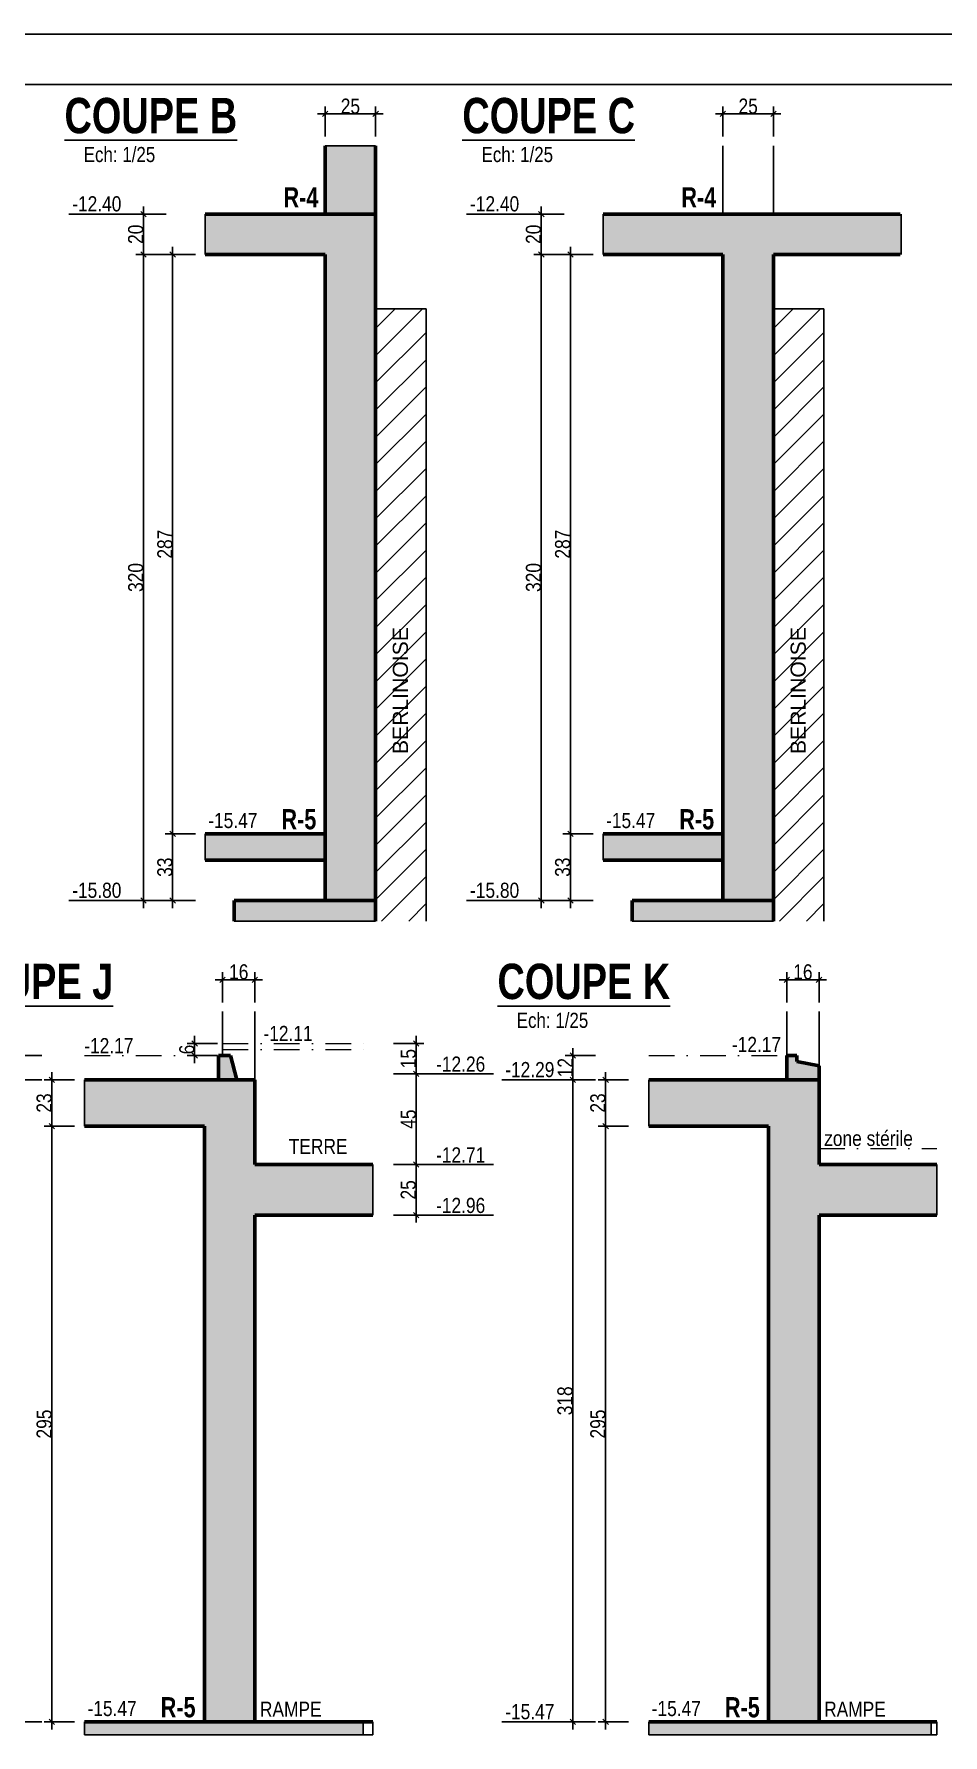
# Model space of a CAD drawing. Header units: millimetres. Extents: x 0 to 23921, y -3644 to 563.
# Drawn here: x 13523 to 14423, y -1129 to 556 of the extents above; entities that cross this region are included whole.
import ezdxf
from ezdxf.enums import TextEntityAlignment as Align

# ---------------------------------------------------------------- set-up
doc = ezdxf.new("R2010")
doc.units = ezdxf.units.MM
doc.linetypes.add('TIRETPTX2', pattern=[50.8, 25.4, -12.7, 0, -12.7])
for name, color, linetype in [('01-Cad  2', 1, 'Continuous'), ('01_cote_gen', 4, 'Continuous'), ('01_linteaux', 2, 'Continuous'), ('01_poch_BN', 9, 'Continuous'), ('01_poch_murs', 253, 'Continuous'), ('01_texte', 230, 'Continuous'), ('AA_COTES', 2, 'Continuous')]:
    doc.layers.add(name, color=color, linetype=linetype)
doc.layers.add('01_murs_coup', color=5, linetype='Continuous', lineweight=60)
doc.layers.add('01_tram_axes', color=2, linetype='TIRETPTX2', lineweight=9)
doc.styles.add('ARIAL NA', font='ARIALN.TTF')
doc.styles.add('impact', font='impact.ttf')
doc.styles.add('MATTE_TXT', font='arial.ttf')
doc.styles.add('STYLE2', font='ARIALN.TTF')
doc.dimstyles.new('JB25', dxfattribs={"dimscale": 0.1, "dimtxt": 150, "dimasz": 15, "dimexe": 0.1, "dimexo": 0.1, "dimgap": 0.09, "dimtad": 1, "dimdec": 1, "dimlfac": 0.5, "dimdsep": 46, "dimtxsty": 'STYLE2', "dimblk1": 'BOND_G', "dimblk2": 'BOND_D', "dimsah": 1, "dimcen": 1.5, "dimdle": 0.01, "dimse1": 1, "dimse2": 1, "dimclrd": 4, "dimclre": 2, "dimclrt": 6, "dimazin": 2, "dimtfac": 2.333333, "dimtdec": 1, "dimtix": 1, "dimtmove": 2, "dimatfit": 3, "dimldrblk": 'BOND_G', "dimfxl": 1, "dimtolj": 1, "dimtzin": 0, "dimarcsym": 0})

# ---------------------------------------------------------------- blocks, each defined once
blk = doc.blocks.new('BOND_G')
at = {"layer": 'AA_COTES', "color": 0}
for p, q in [((0, -5), (0, 15)), ((5, 0), (-5, 0)), ((1.8, 1.8), (-1.8, -1.8))]:
    blk.add_line(p, q, dxfattribs=at)
blk = doc.blocks.new('BOND_D')
at = {"layer": 'AA_COTES', "color": 0}
for p, q in [((5, 0), (-5, 0)), ((-1.8, -1.8), (1.8, 1.8)), ((0, 5), (0, -15))]:
    blk.add_line(p, q, dxfattribs=at)
blk = doc.blocks.new('*D2581')
at = {"layer": '01_cote_gen', "color": 4, "lineweight": -2, "transparency": 16777216}
blk.add_line((13540.4, -1114.3), (13540.4, -527.3), dxfattribs=at)
at = {"layer": 'Defpoints', "color": 0, "transparency": 16777216}
for p in [(13540.4, -525.8), (13607.4, -525.8), (13562.9, -1115.8)]:
    blk.add_point(p, dxfattribs=at)
at = {"layer": '01_cote_gen', "color": 4, "lineweight": -2, "transparency": 16777216, "xscale": 1.5, "yscale": 1.5, "zscale": 1.5}
for name, p, rotation in [('BOND_D', (13540.4, -525.8), 90), ('BOND_G', (13540.4, -1115.8), 270)]:
    blk.add_blockref(name, p, dxfattribs=dict(at, rotation=rotation))
at = {"layer": '01_cote_gen', "color": 6, "transparency": 16777216, "insert": (13532.8, -820.8), "char_height": 15, "attachment_point": 5, "rotation": 90, "style": 'STYLE2'}
blk.add_mtext('\\A1;295', dxfattribs=at)
blk = doc.blocks.new('*D2577')
at = {"layer": '01_cote_gen', "color": 4, "lineweight": -2, "transparency": 16777216}
blk.add_line((13540.4, -524.3), (13540.4, -481.3), dxfattribs=at)
at = {"layer": 'Defpoints', "color": 0, "transparency": 16777216}
for p in [(13540.4, -479.8), (13630.6, -479.8), (13630.6, -525.8)]:
    blk.add_point(p, dxfattribs=at)
at = {"layer": '01_cote_gen', "color": 4, "lineweight": -2, "transparency": 16777216, "xscale": 1.5, "yscale": 1.5, "zscale": 1.5}
for name, p, rotation in [('BOND_D', (13540.4, -479.8), 90), ('BOND_G', (13540.4, -525.8), 270)]:
    blk.add_blockref(name, p, dxfattribs=dict(at, rotation=rotation))
at = {"layer": '01_cote_gen', "color": 6, "transparency": 16777216, "insert": (13532.8, -502.8), "char_height": 15, "attachment_point": 5, "rotation": 90, "style": 'STYLE2'}
blk.add_mtext('\\A1;23', dxfattribs=at)
blk = doc.blocks.new('*D2582')
at = {"layer": '01_cote_gen', "color": 4, "lineweight": -2, "transparency": 16777216}
blk.add_line((13711, -380.7), (13740, -380.7), dxfattribs=at)
at = {"layer": 'Defpoints', "color": 0, "transparency": 16777216}
for p in [(13741.5, -380.7), (13709.5, -412.2), (13741.5, -412.2)]:
    blk.add_point(p, dxfattribs=at)
at = {"layer": '01_cote_gen', "color": 4, "lineweight": -2, "transparency": 16777216, "xscale": 1.5, "yscale": 1.5, "zscale": 1.5, "rotation": 180}
blk.add_blockref('BOND_G', (13709.5, -380.7), dxfattribs=at)
at = {"layer": '01_cote_gen', "color": 4, "lineweight": -2, "transparency": 16777216, "xscale": 1.5, "yscale": 1.5, "zscale": 1.5}
blk.add_blockref('BOND_D', (13741.5, -380.7), dxfattribs=at)
at = {"layer": '01_cote_gen', "color": 6, "transparency": 16777216, "insert": (13725.5, -373), "char_height": 15, "attachment_point": 5, "style": 'STYLE2'}
blk.add_mtext('\\A1;16', dxfattribs=at)
blk = doc.blocks.new('*D2578')
at = {"layer": '01_cote_gen', "color": 4, "lineweight": -2, "transparency": 16777216}
blk.add_line((13507.9, -1114.3), (13507.9, -481.3), dxfattribs=at)
at = {"layer": 'Defpoints', "color": 0, "transparency": 16777216}
for p in [(13507.9, -479.8), (13562.9, -479.8), (13562.9, -1115.8)]:
    blk.add_point(p, dxfattribs=at)
at = {"layer": '01_cote_gen', "color": 4, "lineweight": -2, "transparency": 16777216, "xscale": 1.5, "yscale": 1.5, "zscale": 1.5}
for name, p, rotation in [('BOND_D', (13507.9, -479.8), 90), ('BOND_G', (13507.9, -1115.8), 270)]:
    blk.add_blockref(name, p, dxfattribs=dict(at, rotation=rotation))
at = {"layer": '01_cote_gen', "color": 6, "transparency": 16777216, "insert": (13500.2, -797.8), "char_height": 15, "attachment_point": 5, "rotation": 90, "style": 'STYLE2'}
blk.add_mtext('\\A1;318', dxfattribs=at)
blk = doc.blocks.new('*D2583')
at = {"layer": '01_cote_gen', "color": 4, "lineweight": -2, "transparency": 16777216}
blk.add_line((13901.2, -565.3), (13901.2, -612.3), dxfattribs=at)
at = {"layer": 'Defpoints', "color": 0, "transparency": 16777216}
for p in [(13837.9, -563.8), (13837.9, -613.8), (13901.2, -613.8)]:
    blk.add_point(p, dxfattribs=at)
at = {"layer": '01_cote_gen', "color": 4, "lineweight": -2, "transparency": 16777216, "xscale": 1.5, "yscale": 1.5, "zscale": 1.5}
for name, p, rotation in [('BOND_G', (13901.2, -563.8), 90), ('BOND_D', (13901.2, -613.8), 270)]:
    blk.add_blockref(name, p, dxfattribs=dict(at, rotation=rotation))
at = {"layer": '01_cote_gen', "color": 6, "transparency": 16777216, "insert": (13893.5, -588.8), "char_height": 15, "attachment_point": 5, "rotation": 90, "style": 'STYLE2'}
blk.add_mtext('\\A1;25', dxfattribs=at)
blk = doc.blocks.new('*D2579')
at = {"layer": '01_cote_gen', "color": 4, "lineweight": -2, "transparency": 16777216}
blk.add_line((13507.9, -478.3), (13507.9, -457.3), dxfattribs=at)
at = {"layer": 'Defpoints', "color": 0, "transparency": 16777216}
for p in [(13507.9, -455.8), (13572.7, -455.8), (13572.7, -479.8)]:
    blk.add_point(p, dxfattribs=at)
at = {"layer": '01_cote_gen', "color": 4, "lineweight": -2, "transparency": 16777216, "xscale": 1.5, "yscale": 1.5, "zscale": 1.5}
for name, p, rotation in [('BOND_D', (13507.9, -455.8), 90), ('BOND_G', (13507.9, -479.8), 270)]:
    blk.add_blockref(name, p, dxfattribs=dict(at, rotation=rotation))
at = {"layer": '01_cote_gen', "color": 6, "transparency": 16777216, "insert": (13500.4, -467.8), "char_height": 15, "attachment_point": 5, "rotation": 90, "style": 'STYLE2'}
blk.add_mtext('\\A1;12', dxfattribs=at)
blk = doc.blocks.new('*D2580')
at = {"layer": '01_cote_gen', "color": 4, "lineweight": -2, "transparency": 16777216}
blk.add_line((13901.2, -475.3), (13901.2, -562.3), dxfattribs=at)
at = {"layer": 'Defpoints', "color": 0, "transparency": 16777216}
for p in [(13876.1, -473.8), (13878.7, -563.8), (13901.2, -563.8)]:
    blk.add_point(p, dxfattribs=at)
at = {"layer": '01_cote_gen', "color": 4, "lineweight": -2, "transparency": 16777216, "xscale": 1.5, "yscale": 1.5, "zscale": 1.5}
for name, p, rotation in [('BOND_G', (13901.2, -473.8), 90), ('BOND_D', (13901.2, -563.8), 270)]:
    blk.add_blockref(name, p, dxfattribs=dict(at, rotation=rotation))
at = {"layer": '01_cote_gen', "color": 6, "transparency": 16777216, "insert": (13893.6, -518.8), "char_height": 15, "attachment_point": 5, "rotation": 90, "style": 'STYLE2'}
blk.add_mtext('\\A1;45', dxfattribs=at)
blk = doc.blocks.new('*D2584')
at = {"layer": '01_cote_gen', "color": 4, "lineweight": -2, "transparency": 16777216}
blk.add_line((13681.8, -454.3), (13681.8, -445.3), dxfattribs=at)
at = {"layer": 'Defpoints', "color": 0, "transparency": 16777216}
for p in [(13681.8, -443.8), (13713.9, -443.8), (13705.5, -455.8)]:
    blk.add_point(p, dxfattribs=at)
at = {"layer": '01_cote_gen', "color": 4, "lineweight": -2, "transparency": 16777216, "xscale": 1.5, "yscale": 1.5, "zscale": 1.5}
for name, p, rotation in [('BOND_D', (13681.8, -443.8), 90), ('BOND_G', (13681.8, -455.8), 270)]:
    blk.add_blockref(name, p, dxfattribs=dict(at, rotation=rotation))
at = {"layer": '01_cote_gen', "color": 6, "transparency": 16777216, "insert": (13674.2, -449.8), "char_height": 15, "attachment_point": 5, "rotation": 90, "style": 'STYLE2'}
blk.add_mtext('\\A1;6', dxfattribs=at)
blk = doc.blocks.new('*D2585')
at = {"layer": '01_cote_gen', "color": 4, "lineweight": -2, "transparency": 16777216}
blk.add_line((13901.2, -445.3), (13901.2, -472.3), dxfattribs=at)
at = {"layer": 'Defpoints', "color": 0, "transparency": 16777216}
for p in [(13854.9, -443.8), (13883.6, -473.8), (13901.2, -473.8)]:
    blk.add_point(p, dxfattribs=at)
at = {"layer": '01_cote_gen', "color": 4, "lineweight": -2, "transparency": 16777216, "xscale": 1.5, "yscale": 1.5, "zscale": 1.5}
for name, p, rotation in [('BOND_G', (13901.2, -443.8), 90), ('BOND_D', (13901.2, -473.8), 270)]:
    blk.add_blockref(name, p, dxfattribs=dict(at, rotation=rotation))
at = {"layer": '01_cote_gen', "color": 6, "transparency": 16777216, "insert": (13893.5, -458.8), "char_height": 15, "attachment_point": 5, "rotation": 90, "style": 'STYLE2'}
blk.add_mtext('\\A1;15', dxfattribs=at)
blk = doc.blocks.new('*D2589')
at = {"layer": '01_cote_gen', "color": 4, "lineweight": -2, "transparency": 16777216}
blk.add_line((14088.9, -1114.3), (14088.9, -527.3), dxfattribs=at)
at = {"layer": 'Defpoints', "color": 0, "transparency": 16777216}
for p in [(14088.9, -525.8), (14111.4, -525.8), (14111.4, -1115.8)]:
    blk.add_point(p, dxfattribs=at)
at = {"layer": '01_cote_gen', "color": 4, "lineweight": -2, "transparency": 16777216, "xscale": 1.5, "yscale": 1.5, "zscale": 1.5}
for name, p, rotation in [('BOND_D', (14088.9, -525.8), 90), ('BOND_G', (14088.9, -1115.8), 270)]:
    blk.add_blockref(name, p, dxfattribs=dict(at, rotation=rotation))
at = {"layer": '01_cote_gen', "color": 6, "transparency": 16777216, "insert": (14081.3, -820.8), "char_height": 15, "attachment_point": 5, "rotation": 90, "style": 'STYLE2'}
blk.add_mtext('\\A1;295', dxfattribs=at)
blk = doc.blocks.new('*D2590')
at = {"layer": '01_cote_gen', "color": 4, "lineweight": -2, "transparency": 16777216}
blk.add_line((14088.9, -524.3), (14088.9, -481.3), dxfattribs=at)
at = {"layer": 'Defpoints', "color": 0, "transparency": 16777216}
for p in [(14088.9, -479.8), (14139.8, -479.8), (14117.3, -525.8)]:
    blk.add_point(p, dxfattribs=at)
at = {"layer": '01_cote_gen', "color": 4, "lineweight": -2, "transparency": 16777216, "xscale": 1.5, "yscale": 1.5, "zscale": 1.5}
for name, p, rotation in [('BOND_D', (14088.9, -479.8), 90), ('BOND_G', (14088.9, -525.8), 270)]:
    blk.add_blockref(name, p, dxfattribs=dict(at, rotation=rotation))
at = {"layer": '01_cote_gen', "color": 6, "transparency": 16777216, "insert": (14081.3, -502.8), "char_height": 15, "attachment_point": 5, "rotation": 90, "style": 'STYLE2'}
blk.add_mtext('\\A1;23', dxfattribs=at)
blk = doc.blocks.new('*D2592')
at = {"layer": '01_cote_gen', "color": 4, "lineweight": -2, "transparency": 16777216}
blk.add_line((14269.8, -380.7), (14298.8, -380.7), dxfattribs=at)
at = {"layer": 'Defpoints', "color": 0, "transparency": 16777216}
for p in [(14300.3, -380.7), (14268.3, -412.2), (14300.3, -412.2)]:
    blk.add_point(p, dxfattribs=at)
at = {"layer": '01_cote_gen', "color": 4, "lineweight": -2, "transparency": 16777216, "xscale": 1.5, "yscale": 1.5, "zscale": 1.5, "rotation": 180}
blk.add_blockref('BOND_G', (14268.3, -380.7), dxfattribs=at)
at = {"layer": '01_cote_gen', "color": 4, "lineweight": -2, "transparency": 16777216, "xscale": 1.5, "yscale": 1.5, "zscale": 1.5}
blk.add_blockref('BOND_D', (14300.3, -380.7), dxfattribs=at)
at = {"layer": '01_cote_gen', "color": 6, "transparency": 16777216, "insert": (14284.3, -373), "char_height": 15, "attachment_point": 5, "style": 'STYLE2'}
blk.add_mtext('\\A1;16', dxfattribs=at)
blk = doc.blocks.new('*D2591')
at = {"layer": '01_cote_gen', "color": 4, "lineweight": -2, "transparency": 16777216}
blk.add_line((14056.4, -1114.3), (14056.4, -481.3), dxfattribs=at)
at = {"layer": 'Defpoints', "color": 0, "transparency": 16777216}
for p in [(14056.4, -479.8), (14111.4, -479.8), (14111.4, -1115.8)]:
    blk.add_point(p, dxfattribs=at)
at = {"layer": '01_cote_gen', "color": 4, "lineweight": -2, "transparency": 16777216, "xscale": 1.5, "yscale": 1.5, "zscale": 1.5}
for name, p, rotation in [('BOND_D', (14056.4, -479.8), 90), ('BOND_G', (14056.4, -1115.8), 270)]:
    blk.add_blockref(name, p, dxfattribs=dict(at, rotation=rotation))
at = {"layer": '01_cote_gen', "color": 6, "transparency": 16777216, "insert": (14048.7, -797.8), "char_height": 15, "attachment_point": 5, "rotation": 90, "style": 'STYLE2'}
blk.add_mtext('\\A1;318', dxfattribs=at)
blk = doc.blocks.new('*D2593')
at = {"layer": '01_cote_gen', "color": 4, "lineweight": -2, "transparency": 16777216}
blk.add_line((14460.1, -565.3), (14460.1, -612.3), dxfattribs=at)
at = {"layer": 'Defpoints', "color": 0, "transparency": 16777216}
for p in [(14396.8, -563.8), (14396.8, -613.8), (14460.1, -613.8)]:
    blk.add_point(p, dxfattribs=at)
at = {"layer": '01_cote_gen', "color": 4, "lineweight": -2, "transparency": 16777216, "xscale": 1.5, "yscale": 1.5, "zscale": 1.5}
for name, p, rotation in [('BOND_G', (14460.1, -563.8), 90), ('BOND_D', (14460.1, -613.8), 270)]:
    blk.add_blockref(name, p, dxfattribs=dict(at, rotation=rotation))
at = {"layer": '01_cote_gen', "color": 6, "transparency": 16777216, "insert": (14452.4, -588.8), "char_height": 15, "attachment_point": 5, "rotation": 90, "style": 'STYLE2'}
blk.add_mtext('\\A1;25', dxfattribs=at)
blk = doc.blocks.new('*D2588')
at = {"layer": '01_cote_gen', "color": 4, "lineweight": -2, "transparency": 16777216}
blk.add_line((14056.4, -478.3), (14056.4, -457.3), dxfattribs=at)
at = {"layer": 'Defpoints', "color": 0, "transparency": 16777216}
for p in [(14056.4, -455.8), (14121.2, -455.8), (14121.2, -479.8)]:
    blk.add_point(p, dxfattribs=at)
at = {"layer": '01_cote_gen', "color": 4, "lineweight": -2, "transparency": 16777216, "xscale": 1.5, "yscale": 1.5, "zscale": 1.5}
for name, p, rotation in [('BOND_D', (14056.4, -455.8), 90), ('BOND_G', (14056.4, -479.8), 270)]:
    blk.add_blockref(name, p, dxfattribs=dict(at, rotation=rotation))
at = {"layer": '01_cote_gen', "color": 6, "transparency": 16777216, "insert": (14048.9, -467.8), "char_height": 15, "attachment_point": 5, "rotation": 90, "style": 'STYLE2'}
blk.add_mtext('\\A1;12', dxfattribs=at)
blk = doc.blocks.new('*D2892')
at = {"layer": '01_cote_gen', "color": 4, "lineweight": -2, "transparency": 16777216}
blk.add_line((13631.1, -300.7), (13631.1, 336.3), dxfattribs=at)
at = {"layer": 'Defpoints', "color": 0, "transparency": 16777216}
for p in [(13631.1, 337.8), (13811.1, 337.8), (13811.1, -302.2)]:
    blk.add_point(p, dxfattribs=at)
at = {"layer": '01_cote_gen', "color": 4, "lineweight": -2, "transparency": 16777216, "xscale": 1.5, "yscale": 1.5, "zscale": 1.5}
for name, p, rotation in [('BOND_D', (13631.1, 337.8), 90), ('BOND_G', (13631.1, -302.2), 270)]:
    blk.add_blockref(name, p, dxfattribs=dict(at, rotation=rotation))
at = {"layer": '01_cote_gen', "color": 6, "transparency": 16777216, "insert": (13623.5, 17.8), "char_height": 15, "attachment_point": 5, "rotation": 90, "style": 'STYLE2'}
blk.add_mtext('\\A1;320', dxfattribs=at)
blk = doc.blocks.new('*D2893')
at = {"layer": '01_cote_gen', "color": 4, "lineweight": -2, "transparency": 16777216}
blk.add_line((13660, -300.7), (13660, -237.7), dxfattribs=at)
at = {"layer": 'Defpoints', "color": 0, "transparency": 16777216}
for p in [(13660, -236.2), (13811.1, -236.2), (13811.1, -302.2)]:
    blk.add_point(p, dxfattribs=at)
at = {"layer": '01_cote_gen', "color": 4, "lineweight": -2, "transparency": 16777216, "xscale": 1.5, "yscale": 1.5, "zscale": 1.5}
for name, p, rotation in [('BOND_D', (13660, -236.2), 90), ('BOND_G', (13660, -302.2), 270)]:
    blk.add_blockref(name, p, dxfattribs=dict(at, rotation=rotation))
at = {"layer": '01_cote_gen', "color": 6, "transparency": 16777216, "insert": (13652.4, -269.2), "char_height": 15, "attachment_point": 5, "rotation": 90, "style": 'STYLE2'}
blk.add_mtext('\\A1;33', dxfattribs=at)
blk = doc.blocks.new('*D2894')
at = {"layer": '01_cote_gen', "color": 4, "lineweight": -2, "transparency": 16777216}
blk.add_line((13660, -234.7), (13660, 336.3), dxfattribs=at)
at = {"layer": 'Defpoints', "color": 0, "transparency": 16777216}
for p in [(13660, 337.8), (13727, 337.8), (13682.5, -236.2)]:
    blk.add_point(p, dxfattribs=at)
at = {"layer": '01_cote_gen', "color": 4, "lineweight": -2, "transparency": 16777216, "xscale": 1.5, "yscale": 1.5, "zscale": 1.5}
for name, p, rotation in [('BOND_D', (13660, 337.8), 90), ('BOND_G', (13660, -236.2), 270)]:
    blk.add_blockref(name, p, dxfattribs=dict(at, rotation=rotation))
at = {"layer": '01_cote_gen', "color": 6, "transparency": 16777216, "insert": (13652.4, 50.8), "char_height": 15, "attachment_point": 5, "rotation": 90, "style": 'STYLE2'}
blk.add_mtext('\\A1;287', dxfattribs=at)
blk = doc.blocks.new('*D2895')
at = {"layer": '01_cote_gen', "color": 4, "lineweight": -2, "transparency": 16777216}
blk.add_line((13631.1, 339.3), (13631.1, 376.3), dxfattribs=at)
at = {"layer": 'Defpoints', "color": 0, "transparency": 16777216}
for p in [(13631.1, 377.8), (13721.3, 377.8), (13721.3, 337.8)]:
    blk.add_point(p, dxfattribs=at)
at = {"layer": '01_cote_gen', "color": 4, "lineweight": -2, "transparency": 16777216, "xscale": 1.5, "yscale": 1.5, "zscale": 1.5}
for name, p, rotation in [('BOND_D', (13631.1, 377.8), 90), ('BOND_G', (13631.1, 337.8), 270)]:
    blk.add_blockref(name, p, dxfattribs=dict(at, rotation=rotation))
at = {"layer": '01_cote_gen', "color": 6, "transparency": 16777216, "insert": (13623.5, 357.8), "char_height": 15, "attachment_point": 5, "rotation": 90, "style": 'STYLE2'}
blk.add_mtext('\\A1;20', dxfattribs=at)
blk = doc.blocks.new('*D2896')
at = {"layer": '01_cote_gen', "color": 4, "lineweight": -2, "transparency": 16777216}
blk.add_line((13812.6, 477), (13859.6, 477), dxfattribs=at)
at = {"layer": 'Defpoints', "color": 0, "transparency": 16777216}
for p in [(13861.1, 477), (13811.1, 445.4), (13861.1, 445.4)]:
    blk.add_point(p, dxfattribs=at)
at = {"layer": '01_cote_gen', "color": 4, "lineweight": -2, "transparency": 16777216, "xscale": 1.5, "yscale": 1.5, "zscale": 1.5, "rotation": 180}
blk.add_blockref('BOND_G', (13811.1, 477), dxfattribs=at)
at = {"layer": '01_cote_gen', "color": 4, "lineweight": -2, "transparency": 16777216, "xscale": 1.5, "yscale": 1.5, "zscale": 1.5}
blk.add_blockref('BOND_D', (13861.1, 477), dxfattribs=at)
at = {"layer": '01_cote_gen', "color": 6, "transparency": 16777216, "insert": (13836.1, 484.6), "char_height": 15, "attachment_point": 5, "style": 'STYLE2'}
blk.add_mtext('\\A1;25', dxfattribs=at)
blk = doc.blocks.new('*D2897')
at = {"layer": '01_cote_gen', "color": 4, "lineweight": -2, "transparency": 16777216}
blk.add_line((14025.2, -300.7), (14025.2, 336.3), dxfattribs=at)
at = {"layer": 'Defpoints', "color": 0, "transparency": 16777216}
for p in [(14025.2, 337.8), (14205.1, 337.8), (14205.1, -302.2)]:
    blk.add_point(p, dxfattribs=at)
at = {"layer": '01_cote_gen', "color": 4, "lineweight": -2, "transparency": 16777216, "xscale": 1.5, "yscale": 1.5, "zscale": 1.5}
for name, p, rotation in [('BOND_D', (14025.2, 337.8), 90), ('BOND_G', (14025.2, -302.2), 270)]:
    blk.add_blockref(name, p, dxfattribs=dict(at, rotation=rotation))
at = {"layer": '01_cote_gen', "color": 6, "transparency": 16777216, "insert": (14017.5, 17.8), "char_height": 15, "attachment_point": 5, "rotation": 90, "style": 'STYLE2'}
blk.add_mtext('\\A1;320', dxfattribs=at)
blk = doc.blocks.new('*D2898')
at = {"layer": '01_cote_gen', "color": 4, "lineweight": -2, "transparency": 16777216}
blk.add_line((14054.1, -300.7), (14054.1, -237.7), dxfattribs=at)
at = {"layer": 'Defpoints', "color": 0, "transparency": 16777216}
for p in [(14054.1, -236.2), (14205.1, -236.2), (14205.1, -302.2)]:
    blk.add_point(p, dxfattribs=at)
at = {"layer": '01_cote_gen', "color": 4, "lineweight": -2, "transparency": 16777216, "xscale": 1.5, "yscale": 1.5, "zscale": 1.5}
for name, p, rotation in [('BOND_D', (14054.1, -236.2), 90), ('BOND_G', (14054.1, -302.2), 270)]:
    blk.add_blockref(name, p, dxfattribs=dict(at, rotation=rotation))
at = {"layer": '01_cote_gen', "color": 6, "transparency": 16777216, "insert": (14046.4, -269.2), "char_height": 15, "attachment_point": 5, "rotation": 90, "style": 'STYLE2'}
blk.add_mtext('\\A1;33', dxfattribs=at)
blk = doc.blocks.new('*D2899')
at = {"layer": '01_cote_gen', "color": 4, "lineweight": -2, "transparency": 16777216}
blk.add_line((14054.1, -234.7), (14054.1, 336.3), dxfattribs=at)
at = {"layer": 'Defpoints', "color": 0, "transparency": 16777216}
for p in [(14054.1, 337.8), (14121.1, 337.8), (14076.6, -236.2)]:
    blk.add_point(p, dxfattribs=at)
at = {"layer": '01_cote_gen', "color": 4, "lineweight": -2, "transparency": 16777216, "xscale": 1.5, "yscale": 1.5, "zscale": 1.5}
for name, p, rotation in [('BOND_D', (14054.1, 337.8), 90), ('BOND_G', (14054.1, -236.2), 270)]:
    blk.add_blockref(name, p, dxfattribs=dict(at, rotation=rotation))
at = {"layer": '01_cote_gen', "color": 6, "transparency": 16777216, "insert": (14046.4, 50.8), "char_height": 15, "attachment_point": 5, "rotation": 90, "style": 'STYLE2'}
blk.add_mtext('\\A1;287', dxfattribs=at)
blk = doc.blocks.new('*D2900')
at = {"layer": '01_cote_gen', "color": 4, "lineweight": -2, "transparency": 16777216}
blk.add_line((14025.2, 339.3), (14025.2, 376.3), dxfattribs=at)
at = {"layer": 'Defpoints', "color": 0, "transparency": 16777216}
for p in [(14025.2, 377.8), (14115.4, 377.8), (14115.4, 337.8)]:
    blk.add_point(p, dxfattribs=at)
at = {"layer": '01_cote_gen', "color": 4, "lineweight": -2, "transparency": 16777216, "xscale": 1.5, "yscale": 1.5, "zscale": 1.5}
for name, p, rotation in [('BOND_D', (14025.2, 377.8), 90), ('BOND_G', (14025.2, 337.8), 270)]:
    blk.add_blockref(name, p, dxfattribs=dict(at, rotation=rotation))
at = {"layer": '01_cote_gen', "color": 6, "transparency": 16777216, "insert": (14017.5, 357.8), "char_height": 15, "attachment_point": 5, "rotation": 90, "style": 'STYLE2'}
blk.add_mtext('\\A1;20', dxfattribs=at)
blk = doc.blocks.new('*D2901')
at = {"layer": '01_cote_gen', "color": 4, "lineweight": -2, "transparency": 16777216}
blk.add_line((14206.6, 477), (14253.6, 477), dxfattribs=at)
at = {"layer": 'Defpoints', "color": 0, "transparency": 16777216}
for p in [(14255.1, 477), (14205.1, 445.4), (14255.1, 445.4)]:
    blk.add_point(p, dxfattribs=at)
at = {"layer": '01_cote_gen', "color": 4, "lineweight": -2, "transparency": 16777216, "xscale": 1.5, "yscale": 1.5, "zscale": 1.5, "rotation": 180}
blk.add_blockref('BOND_G', (14205.1, 477), dxfattribs=at)
at = {"layer": '01_cote_gen', "color": 4, "lineweight": -2, "transparency": 16777216, "xscale": 1.5, "yscale": 1.5, "zscale": 1.5}
blk.add_blockref('BOND_D', (14255.1, 477), dxfattribs=at)
at = {"layer": '01_cote_gen', "color": 6, "transparency": 16777216, "insert": (14230.1, 484.6), "char_height": 15, "attachment_point": 5, "style": 'STYLE2'}
blk.add_mtext('\\A1;25', dxfattribs=at)

msp = doc.modelspace()

# ---------------------------------------------------------------- hatches: boundary and pattern name
at = {"layer": '01_poch_BN'}
h = msp.add_hatch(color=256, dxfattribs=at)
h.dxf.hatch_style = 1
h.paths.add_polyline_path([(13861.07, 377.85), (13692.29, 377.85), (13692.29, 337.85), (13811.07, 337.85), (13811.07, -302.16), (13861.07, -302.16)])
h.paths.add_polyline_path([(13861.07, 445.42), (13811.07, 445.42), (13811.07, 377.85), (13861.07, 377.85)])
h.paths.add_polyline_path([(13811.07, -236.16), (13692.29, -236.16), (13692.29, -262.16), (13811.07, -262.16)], flags=17)
h.paths.add_polyline_path([(13861.07, -302.16), (13721.07, -302.16), (13721.07, -322.49), (13861.07, -322.49)])
h = msp.add_hatch(color=256, dxfattribs=at)
h.dxf.hatch_style = 1
h.paths.add_polyline_path([(14255.14, 337.85), (14381.48, 337.85), (14381.48, 377.85), (14086.36, 377.85), (14086.36, 337.85), (14205.14, 337.85), (14205.14, -302.16), (14255.14, -302.16)])
h.paths.add_polyline_path([(14205.14, -236.16), (14086.36, -236.16), (14086.36, -262.16), (14205.14, -262.16)], flags=17)
h.paths.add_polyline_path([(14255.14, -302.16), (14115.14, -302.16), (14115.14, -322.49), (14255.14, -322.49)])
h = msp.add_hatch(color=256, dxfattribs=at)
h.dxf.hatch_style = 1
h.paths.add_polyline_path([(13858.22, -563.81), (13741.49, -563.81), (13741.49, -479.81), (13572.71, -479.81), (13572.71, -525.81), (13691.49, -525.81), (13691.49, -1115.81), (13741.49, -1115.81), (13741.49, -613.81), (13858.22, -613.81)])
h.paths.add_polyline_path([(13717.49, -455.81), (13705.49, -455.81), (13705.49, -479.81), (13723.49, -479.81)])
h.paths.add_polyline_path([(13848.89, -1115.81), (13741.49, -1115.81), (13572.71, -1115.81), (13572.71, -1128.81), (13848.89, -1128.81)])
h = msp.add_hatch(color=256, dxfattribs=at)
h.dxf.hatch_style = 1
h.paths.add_polyline_path([(14417.08, -563.81), (14300.35, -563.81), (14300.35, -479.81), (14131.56, -479.81), (14131.56, -525.81), (14250.35, -525.81), (14250.35, -1115.81), (14300.35, -1115.81), (14300.35, -619.81), (14300.35, -613.81), (14417.08, -613.81)])
h.paths.add_polyline_path([(14300.35, -465.81), (14278.35, -461.81), (14278.35, -455.81), (14268.35, -455.81), (14268.35, -479.81), (14300.35, -479.81)])
h.paths.add_polyline_path([(14411.32, -1115.81), (14300.35, -1115.81), (14131.56, -1115.81), (14131.56, -1128.81), (14411.32, -1128.81)])
at = {"layer": '01_poch_murs'}
h = msp.add_hatch(dxfattribs=at)
h.set_pattern_fill('ANSI31', color=256, scale=6)
h.set_pattern_definition([(45, (-9451.408, -4243.485), (-13.470384, 13.470384), [])])
h.paths.add_polyline_path([(13911.07, 283.85), (13877.07, 283.85), (13877.07, -322.52), (13911.07, -322.46)])
h.paths.add_polyline_path([(13877.07, 283.85), (13861.07, 283.85), (13861.07, -322.49), (13877.07, -322.49)])
h.paths.add_polyline_path([(13911.07, -322.46), (13877.07, -322.52), (13877.07, -322.49), (13911.07, -322.49)], flags=17)
h = msp.add_hatch(dxfattribs=at)
h.set_pattern_fill('ANSI31', color=256, scale=6)
h.set_pattern_definition([(45, (-9057.34, -4243.485), (-13.470384, 13.470384), [])])
h.paths.add_polyline_path([(14305.14, 283.85), (14271.14, 283.85), (14271.14, -322.52), (14305.14, -322.46)])
h.paths.add_polyline_path([(14271.14, 283.85), (14255.14, 283.85), (14255.14, -322.49), (14271.14, -322.49)])
h.paths.add_polyline_path([(14305.14, -322.46), (14271.14, -322.52), (14271.14, -322.49), (14305.14, -322.49)], flags=17)

# ---------------------------------------------------------------- linework, layer by layer
at = {"layer": '01-Cad  2'}
for p, q in [((21910.7, 556.15), (12820.7, 556.15)), ((21860.7, 506.15), (12870.7, 506.15))]:
    msp.add_line(p, q, dxfattribs=at)
at = {"layer": '01_cote_gen'}
for p, q in [((13721.07, -322.49), (13861.07, -322.49)), ((14115.14, -322.49), (14255.14, -322.49)), ((13572.71, -1128.81), (13858.22, -1128.81)), ((13858.22, -1115.81), (13858.22, -1128.81)), ((14131.56, -1128.81), (14417.08, -1128.81)), ((14417.08, -1115.81), (14417.08, -1128.81))]:
    msp.add_line(p, q, dxfattribs=at)
at = {"layer": '01_linteaux'}
for p, q in [((14205.14, 445.42), (14205.14, 377.85)), ((14255.14, 445.42), (14255.14, 377.85)), ((13861.07, 283.85), (13911.07, 283.85)), ((13911.07, 283.85), (13911.07, -322.49)), ((14255.14, 283.85), (14305.14, 283.85)), ((14305.14, 283.85), (14305.14, -322.49)), ((13709.49, -412.24), (13709.49, -455.81)), ((13741.49, -479.81), (13741.49, -412.24)), ((14268.35, -412.24), (14268.35, -455.81)), ((14300.35, -465.81), (14300.35, -412.24))]:
    msp.add_line(p, q, dxfattribs=at)
at = {"layer": '01_murs_coup'}
for p, q in [((13811.07, 445.42), (13811.07, 377.85)), ((13861.07, 445.42), (13861.07, -322.49)), ((13692.29, 377.85), (13861.07, 377.85)), ((14086.36, 377.85), (14380.76, 377.85)), ((13692.29, 337.85), (13811.07, 337.85)), ((13811.07, 337.85), (13811.07, -302.16)), ((14086.36, 337.85), (14205.14, 337.85)), ((14205.14, 337.85), (14205.14, -302.16)), ((14255.14, 337.85), (14255.14, -322.49)), ((14255.14, 337.85), (14380.76, 337.85)), ((13811.07, -236.16), (13692.29, -236.16)), ((14205.14, -236.16), (14086.36, -236.16)), ((13811.07, -262.16), (13692.29, -262.16)), ((14205.14, -262.16), (14086.36, -262.16)), ((13721.07, -302.16), (13721.07, -322.49)), ((13861.07, -302.16), (13721.07, -302.16)), ((14115.14, -302.16), (14115.14, -322.49)), ((14255.14, -302.16), (14115.14, -302.16)), ((13705.49, -455.81), (13717.49, -455.81)), ((13705.49, -455.81), (13705.49, -479.81)), ((13717.49, -455.81), (13723.49, -479.81)), ((14268.35, -455.81), (14268.35, -479.81)), ((14268.35, -455.81), (14278.35, -455.81)), ((14278.35, -455.81), (14278.35, -461.81)), ((14300.35, -465.81), (14278.35, -461.81)), ((14300.35, -465.81), (14300.35, -479.81)), ((13572.71, -479.81), (13741.49, -479.81)), ((13741.49, -479.81), (13741.49, -563.81)), ((14131.56, -479.81), (14300.35, -479.81)), ((14300.35, -479.81), (14300.35, -563.81)), ((13572.71, -525.81), (13691.49, -525.81)), ((13691.49, -525.81), (13691.49, -1115.81)), ((14131.56, -525.81), (14250.35, -525.81)), ((14250.35, -525.81), (14250.35, -1115.81)), ((13741.49, -563.81), (13858.22, -563.81)), ((14300.35, -563.81), (14417.08, -563.81)), ((13741.49, -613.81), (13858.22, -613.81)), ((13741.49, -613.81), (13741.49, -1115.81)), ((14300.35, -613.81), (14300.35, -619.81)), ((14300.35, -613.81), (14417.08, -613.81)), ((14300.35, -619.81), (14300.35, -1115.81)), ((13741.49, -1115.81), (13572.71, -1115.81)), ((13741.49, -1115.81), (13858.22, -1115.81)), ((14300.35, -1115.81), (14131.56, -1115.81)), ((14300.35, -1115.81), (14417.08, -1115.81))]:
    msp.add_line(p, q, dxfattribs=at)
at = {"layer": '01_poch_BN'}
for p, q in [((13861.07, 445.42), (13811.07, 445.42)), ((13692.29, 377.85), (13692.29, 337.85)), ((14086.36, 377.85), (14086.36, 337.85)), ((14381.48, 377.85), (14381.48, 337.85)), ((13692.29, -236.16), (13692.29, -262.16)), ((14086.36, -236.16), (14086.36, -262.16)), ((13721.07, -322.49), (13861.07, -322.49)), ((14115.14, -322.49), (14255.14, -322.49)), ((13572.71, -479.81), (13572.71, -525.81)), ((14131.56, -479.81), (14131.56, -525.81)), ((13858.22, -563.81), (13858.22, -613.81)), ((14417.08, -563.81), (14417.08, -613.81)), ((13572.71, -1115.81), (13572.71, -1128.81)), ((13572.71, -1128.81), (13848.89, -1128.81)), ((13848.89, -1128.81), (13848.89, -1115.81)), ((14131.56, -1115.81), (14131.56, -1128.81)), ((14131.56, -1128.81), (14411.32, -1128.81)), ((14411.32, -1128.81), (14411.32, -1115.81))]:
    msp.add_line(p, q, dxfattribs=at)
at = {"layer": '01_poch_murs'}
for p, q in [((13692.29, 377.85), (13692.29, 337.85)), ((14086.36, 377.85), (14086.36, 337.85)), ((13692.29, -236.16), (13692.29, -262.16)), ((14086.36, -236.16), (14086.36, -262.16)), ((13572.71, -479.81), (13572.71, -525.81)), ((13572.71, -1115.81), (13572.71, -1128.81)), ((14131.56, -1115.81), (14131.56, -1128.81))]:
    msp.add_line(p, q, dxfattribs=at)
at = {"layer": '01_texte'}
for p, q in [((13626.32, 377.85), (13557.12, 377.85)), ((14020.39, 377.85), (13951.18, 377.85)), ((13626.32, -302.16), (13557.12, -302.16)), ((14020.39, -302.16), (13951.18, -302.16)), ((13977.9, -473.81), (13908.69, -473.81)), ((14055.23, -479.81), (13986.02, -479.81)), ((13977.9, -563.81), (13908.69, -563.81)), ((13977.9, -613.81), (13908.69, -613.81)), ((14055.23, -1115.81), (13986.02, -1115.81))]:
    msp.add_line(p, q, dxfattribs=at)
at = {"layer": '01_tram_axes'}
for p, q in [((13709.49, -443.81), (13858.29, -443.81)), ((13709.49, -449.81), (13858.29, -449.81)), ((13572.71, -455.81), (13705.49, -455.81)), ((14131.56, -455.81), (14268.35, -455.81)), ((14300.35, -547.81), (14417.08, -547.81))]:
    msp.add_line(p, q, dxfattribs=at)

# ---------------------------------------------------------------- texts
at = {"layer": '01_texte', "style": 'impact'}
for s, p in [('%%UCOUPE B', (13638.41, 447.35)), ('%%UCOUPE C', (14032.48, 447.35)), ('%%UCOUPE J', (13518.83, -410.3)), ('%%UCOUPE K', (14067.32, -410.3))]:
    msp.add_text(s, height=35, dxfattribs=at).set_placement(p, align=Align.BOTTOM_CENTER)
at = {"layer": '01_texte', "style": 'MATTE_TXT', "width": 0.8}
for p in [(13607.37, 424.79), (14001.44, 424.79), (14036.28, -432.86)]:
    msp.add_text('Ech: 1/25', height=15, dxfattribs=at).set_placement(p, align=Align.BOTTOM_CENTER)
at = {"layer": '01_texte'}
for s, height, style, p in [('-12.40', 15, 'ARIAL NA', (13560.53, 380.46)), ('R-4', 20, 'impact', (13769.85, 384.38)), ('-12.40', 15, 'ARIAL NA', (13954.59, 380.46)), ('R-4', 20, 'impact', (14163.91, 384.38)), ('-15.47', 15, 'ARIAL NA', (13695.29, -230.43)), ('R-5', 20, 'impact', (13767.78, -231.69)), ('-15.47', 15, 'ARIAL NA', (14089.36, -230.43)), ('R-5', 20, 'impact', (14161.85, -231.69)), ('-15.80', 15, 'ARIAL NA', (13560.53, -299.54)), ('-15.80', 15, 'ARIAL NA', (13954.59, -299.54)), ('-12.11', 15, 'ARIAL NA', (13749.97, -441.39)), ('-12.17', 15, 'ARIAL NA', (14213.98, -452.31)), ('-12.17', 15, 'ARIAL NA', (13572.48, -453.48)), ('-12.26', 15, 'ARIAL NA', (13920.95, -471.73)), ('-12.29', 15, 'ARIAL NA', (13989.43, -477.19)), ('TERRE', 15, 'ARIAL NA', (13775.04, -553.3)), ('zone stérile', 15, 'ARIAL NA', (14305.36, -545.33)), ('-12.71', 15, 'ARIAL NA', (13920.95, -561.73)), ('-12.96', 15, 'ARIAL NA', (13920.95, -611.73)), ('-15.47', 15, 'ARIAL NA', (13575.7, -1110.09)), ('R-5', 20, 'impact', (13648.2, -1111.35)), ('-15.47', 15, 'ARIAL NA', (14134.56, -1110.09)), ('R-5', 20, 'impact', (14207.06, -1111.35)), ('RAMPE', 15, 'ARIAL NA', (13746.5, -1110.81)), ('-15.47', 15, 'ARIAL NA', (13989.43, -1113.2)), ('RAMPE', 15, 'ARIAL NA', (14305.36, -1110.81))]:
    msp.add_text(s, height=height, dxfattribs=dict(at, style=style)).set_placement(p)
at = {"layer": '01_texte', "style": 'MATTE_TXT'}
for p in [(13893.07, -157.12), (14287.14, -157.12)]:
    msp.add_text('BERLINOISE', height=15, rotation=90, dxfattribs=at).set_placement(p)

# ---------------------------------------------------------------- dimensions: what is measured, and where the dimension line sits
at = {"layer": '01_cote_gen'}
for base, p1, p2, picture, middle in [((13861.07, 476.98), (13811.07, 445.42), (13861.07, 445.42), '*D2896', (13836.07, 484.64)), ((14255.14, 476.98), (14205.14, 445.42), (14255.14, 445.42), '*D2901', (14230.14, 484.64)), ((13741.49, -380.68), (13709.49, -412.24), (13741.49, -412.24), '*D2582', (13725.49, -373.01)), ((14300.35, -380.68), (14268.35, -412.24), (14300.35, -412.24), '*D2592', (14284.35, -373.01))]:
    dim = msp.add_linear_dim(base=base, p1=p1, p2=p2, dimstyle='JB25', dxfattribs=at)
    dim.commit()
    dim.dimension.update_dxf_attribs({"geometry": picture, "text_midpoint": middle})
for base, p1, p2, picture, middle in [((13631.13, 377.85), (13721.29, 337.85), (13721.29, 377.85), '*D2895', (13623.46, 357.85)), ((14025.2, 377.85), (14115.36, 337.85), (14115.36, 377.85), '*D2900', (14017.53, 357.85)), ((13631.13, 337.85), (13811.07, -302.16), (13811.07, 337.85), '*D2892', (13623.46, 17.84)), ((13660.03, 337.85), (13682.53, -236.16), (13727.03, 337.85), '*D2894', (13652.36, 50.84)), ((14025.2, 337.85), (14205.14, -302.16), (14205.14, 337.85), '*D2897', (14017.53, 17.84)), ((14054.1, 337.85), (14076.6, -236.16), (14121.09, 337.85), '*D2899', (14046.43, 50.84)), ((13660.03, -236.16), (13811.07, -302.16), (13811.07, -236.16), '*D2893', (13652.36, -269.16)), ((14054.1, -236.16), (14205.14, -302.16), (14205.14, -236.16), '*D2898', (14046.43, -269.16)), ((13681.83, -443.81), (13705.49, -455.81), (13713.89, -443.81), '*D2584', (13674.17, -449.81)), ((13901.19, -473.81), (13854.89, -443.81), (13883.58, -473.81), '*D2585', (13893.53, -458.81)), ((13507.91, -455.81), (13572.71, -479.81), (13572.71, -455.81), '*D2579', (13500.37, -467.81)), ((14056.4, -455.81), (14121.2, -479.81), (14121.2, -455.81), '*D2588', (14048.86, -467.81)), ((13901.19, -563.81), (13876.09, -473.81), (13878.69, -563.81), '*D2580', (13893.56, -518.81)), ((13507.91, -479.81), (13562.94, -1115.81), (13562.94, -479.81), '*D2578', (13500.24, -797.81)), ((13540.44, -479.81), (13630.61, -525.81), (13630.61, -479.81), '*D2577', (13532.78, -502.81)), ((14056.4, -479.81), (14111.43, -1115.81), (14111.43, -479.81), '*D2591', (14048.73, -797.81)), ((14088.93, -479.81), (14117.28, -525.81), (14139.78, -479.81), '*D2590', (14081.27, -502.81)), ((13540.44, -525.81), (13562.94, -1115.81), (13607.44, -525.81), '*D2581', (13532.78, -820.81)), ((14088.93, -525.81), (14111.43, -1115.81), (14111.43, -525.81), '*D2589', (14081.27, -820.81)), ((13901.19, -613.81), (13837.92, -563.81), (13837.92, -613.81), '*D2583', (13893.53, -588.81)), ((14460.05, -613.81), (14396.78, -563.81), (14396.78, -613.81), '*D2593', (14452.38, -588.81))]:
    dim = msp.add_linear_dim(base=base, p1=p1, p2=p2, angle=90, dimstyle='JB25', dxfattribs=at)
    dim.commit()
    dim.dimension.update_dxf_attribs({"geometry": picture, "text_midpoint": middle})

doc.saveas('drawing.dxf')
